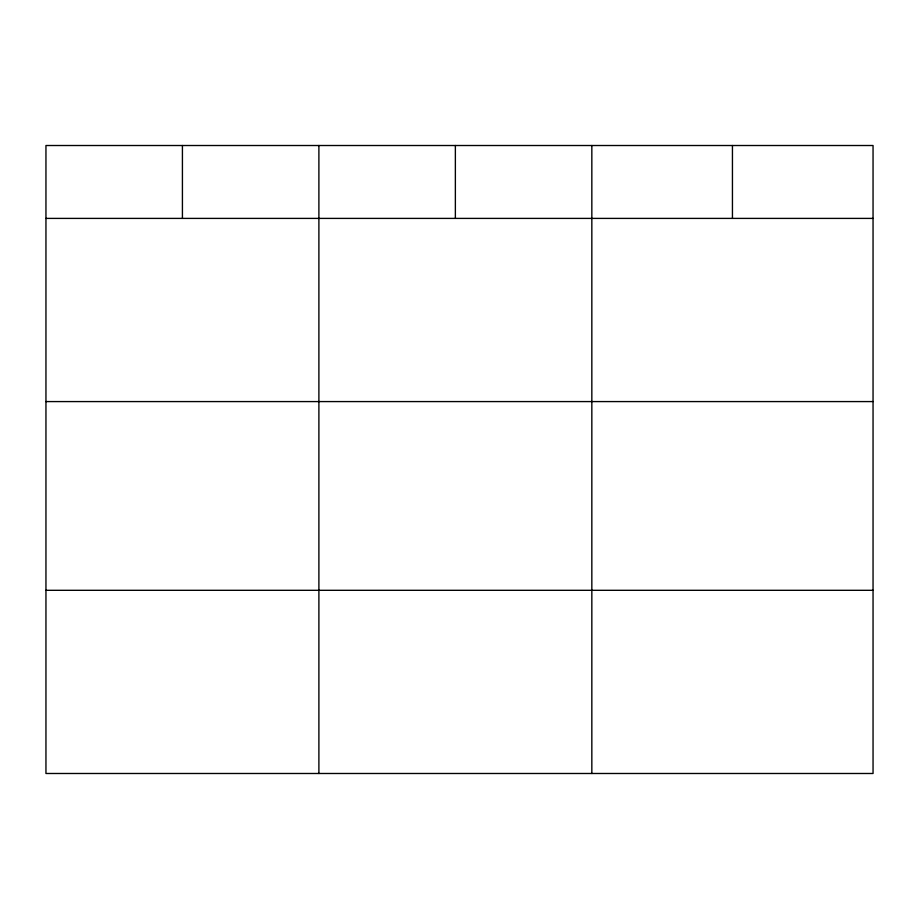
<?xml version="1.0" encoding="UTF-8"?>
<svg xmlns="http://www.w3.org/2000/svg" width="919" height="919" viewBox="0 0 919 919"><rect width="100%" height="100%" fill="white"/><g stroke="black" fill="none" stroke-linecap="round" stroke-linejoin="round"><path stroke-width="1.38" d="M873.05 401.58L873.05 145.512L45.95 145.512L45.95 773.488L873.05 773.488L873.05 401.58L45.95 401.58M45.95 218.4L873.05 218.4M45.95 590.308L873.05 590.308M732.443 145.512L732.443 218.4M591.836 145.512L591.836 773.488M455.364 145.512L455.364 218.4M318.893 145.512L318.893 773.488M182.422 145.512L182.422 218.4"/></g></svg>
